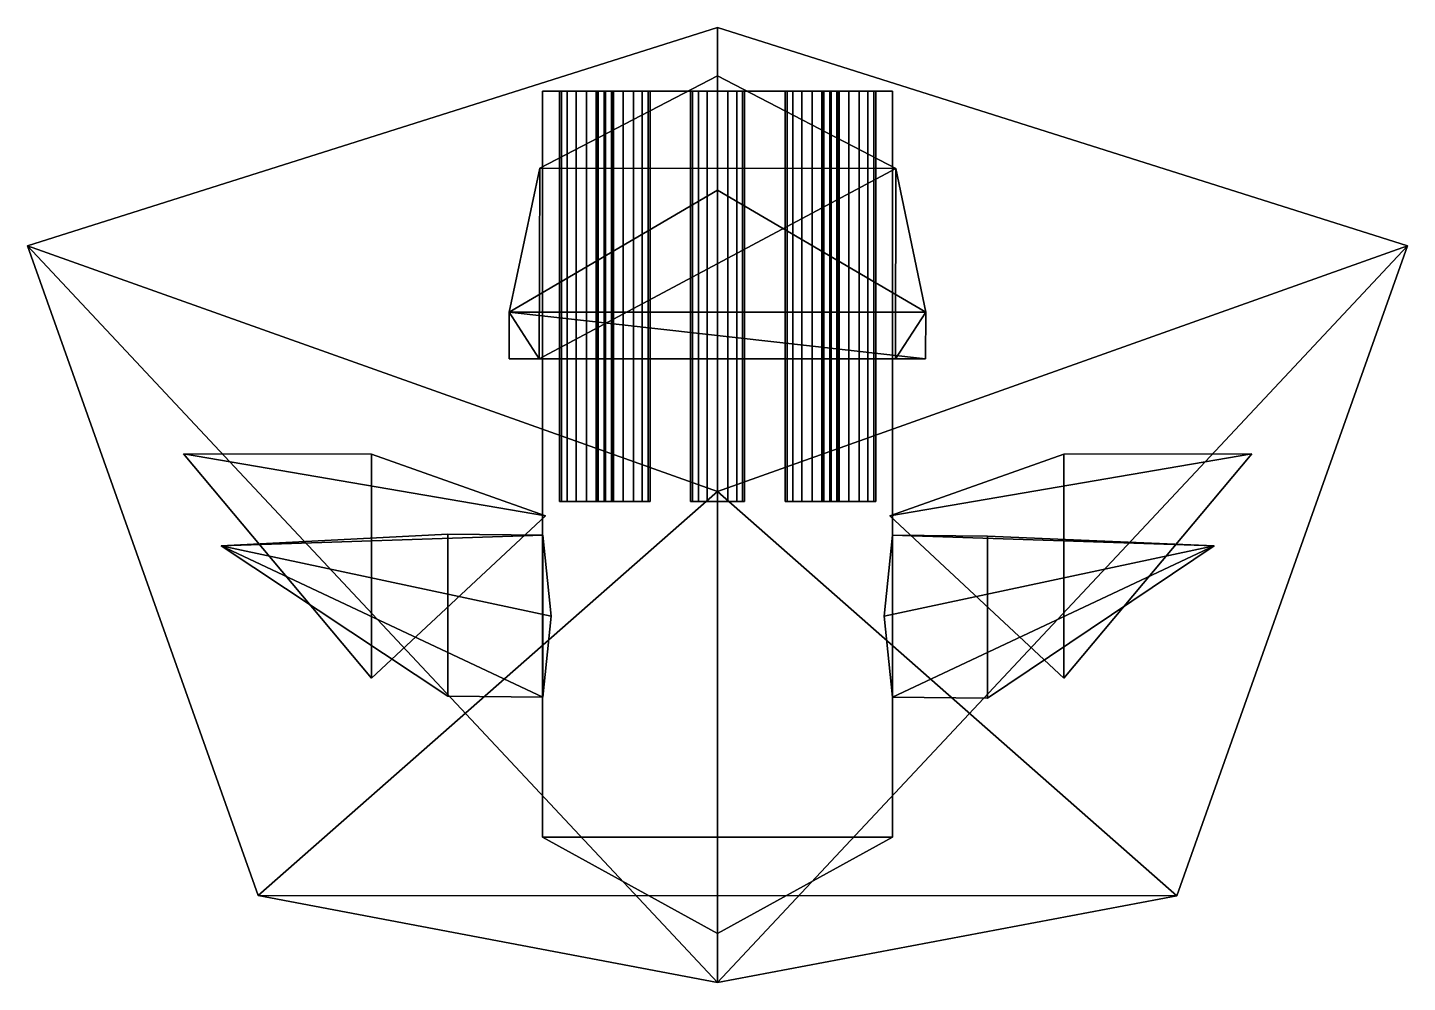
# Model space of a CAD drawing. Extents: x -2.93 to 2.93, y -2.03 to 2.03.
import ezdxf

# ---------------------------------------------------------------- set-up
doc = ezdxf.new("R2010")
doc.units = 0
for name, color, linetype in [('Cone', 15, 'CONTINUOUS'), ('Cone1', 15, 'CONTINUOUS'), ('Cube', 15, 'CONTINUOUS'), ('Cylinder', 15, 'CONTINUOUS'), ('Cylinder1', 15, 'CONTINUOUS'), ('Cylinder2', 15, 'CONTINUOUS'), ('Sphere', 15, 'CONTINUOUS')]:
    doc.layers.add(name, color=color, linetype=linetype)

msp = doc.modelspace()

# ---------------------------------------------------------------- linework, layer by layer
at = {"layer": 'Cone', "color": 0}
for points in [[(2.268953, 0.216841, 1.868739), (0.731526, -0.045913, 0.999611), (1.471143, 0.216298, 0.310871), (2.269101, 0.216893, 1.868601)], [(2.269101, 0.216703, 1.868687), (1.471144, -0.73559, 0.73989), (0.731526, -0.045913, 0.999611), (2.268953, 0.216841, 1.868739)], [(0.731526, -0.045913, 0.999611), (1.471144, -0.73559, 0.73989), (1.471143, 0.216298, 0.310871)], [(2.269101, 0.216893, 1.868601), (1.471143, 0.216298, 0.310871), (1.471144, -0.73559, 0.73989), (2.269101, 0.216703, 1.868687)], [(2.269101, 0.216893, 1.868601), (2.269101, 0.216703, 1.868687), (2.268953, 0.216841, 1.868739)]]:
    msp.add_3dface(points, dxfattribs=at)
at = {"layer": 'Cone1', "color": 0}
for points in [[(-2.267281, 0.216688, 1.868678), (-1.469266, -0.735571, 0.739894), (-1.469264, 0.216327, 0.310892), (-2.267281, 0.216879, 1.868592)], [(-2.267281, 0.216879, 1.868592), (-1.469264, 0.216327, 0.310892), (-0.729669, -0.045885, 0.999656), (-2.267133, 0.216826, 1.86873)], [(-2.267133, 0.216826, 1.86873), (-2.267281, 0.216688, 1.868678), (-2.267281, 0.216879, 1.868592)], [(-2.267133, 0.216826, 1.86873), (-0.729669, -0.045885, 0.999656), (-1.469266, -0.735571, 0.739894), (-2.267281, 0.216688, 1.868678)], [(-1.469264, 0.216327, 0.310892), (-1.469266, -0.735571, 0.739894), (-0.729669, -0.045885, 0.999656)]]:
    msp.add_3dface(points, dxfattribs=at)
at = {"layer": 'Cube', "color": 0}
for points in [[(-0.884127, 0.818551, 0.642557), (-0.755018, 1.4297, 0.106143), (0.000561, 1.822686, 0.10594), (0.000561, 1.337065, 0.645307)], [(0.000561, 1.822686, 0.10594), (-0.755018, 1.4297, 0.106143), (0.757041, 1.428594, 0.10594)], [(0.757041, 1.428594, 0.10594), (0.885413, 0.818825, 0.642556), (0.000561, 1.337065, 0.645307), (0.000561, 1.822686, 0.10594)], [(-0.75668, 0.620243, 0.105942), (-0.755018, 1.4297, 0.106143), (-0.884127, 0.818551, 0.642557)], [(-0.755018, 1.4297, 0.106143), (-0.75668, 0.620243, 0.105942), (0.757041, 1.428594, 0.10594)], [(0.757041, 1.428594, 0.10594), (-0.75668, 0.620243, 0.105942), (0.755699, 0.620243, 0.105942)], [(0.885413, 0.818825, 0.642556), (0.757041, 1.428594, 0.10594), (0.755699, 0.620243, 0.105942)], [(0.000561, 1.337065, 0.645307), (0.885413, 0.818825, 0.642556), (-0.884127, 0.818551, 0.642557)], [(-0.884127, 0.818551, 0.642557), (0.883669, 0.620243, 0.645306), (-0.88465, 0.620243, 0.642556)], [(-0.884127, 0.818551, 0.642557), (-0.88465, 0.620243, 0.642556), (-0.75668, 0.620243, 0.105942)], [(0.885413, 0.818825, 0.642556), (0.883669, 0.620243, 0.645306), (-0.884127, 0.818551, 0.642557)], [(0.755699, 0.620243, 0.105942), (0.883669, 0.620243, 0.645306), (0.885413, 0.818825, 0.642556)], [(-0.88465, 0.620243, 0.642556), (0.883669, 0.620243, 0.645306), (0.755699, 0.620243, 0.105942), (-0.75668, 0.620243, 0.105942)]]:
    msp.add_3dface(points, dxfattribs=at)
at = {"layer": 'Cylinder', "color": 0}
for points in [[(0.000561, 1.756919, -0.322761), (0.000561, -1.409925, -0.32276), (-0.742517, -1.409925, -0.73286), (-0.742518, 1.75692, -0.732861)], [(-0.742518, 1.75692, -0.732861), (-0.742517, -1.409925, -0.73286), (-0.742516, -1.409924, -1.535187), (-0.742518, 1.75692, -1.535188)], [(-0.742518, 1.75692, -1.535188), (-0.742516, -1.409924, -1.535187), (0.000561, -1.409925, -1.945289), (0.000561, 1.75692, -1.945289)], [(-0.742518, 1.75692, -1.535188), (0.000561, 1.75692, -1.945289), (-0.48165, 1.75692, -1.604774)], [(-0.742518, 1.75692, -1.535188), (-0.48165, 1.75692, -1.604774), (-0.506496, 1.75692, -1.567589)], [(-0.742518, 1.75692, -1.535188), (-0.506496, 1.75692, -1.567589), (-0.662488, 1.75692, -1.177887)], [(-0.742518, 1.75692, -1.535188), (-0.662488, 1.75692, -1.177887), (-0.671213, 1.75692, -1.134025)], [(-0.742518, 1.75692, -0.732861), (-0.48165, 1.756919, -0.663276), (0.000561, 1.756919, -0.322761)], [(-0.742518, 1.75692, -0.732861), (-0.506496, 1.756919, -0.700461), (-0.48165, 1.756919, -0.663276)], [(-0.742518, 1.75692, -0.732861), (-0.662488, 1.75692, -1.090162), (-0.506496, 1.756919, -0.700461)], [(-0.742518, 1.75692, -0.732861), (-0.671213, 1.75692, -1.134025), (-0.662488, 1.75692, -1.090162)], [(-0.742518, 1.75692, -0.732861), (-0.742518, 1.75692, -1.535188), (-0.671213, 1.75692, -1.134025)], [(-0.662488, 0.014205, -1.177887), (-0.671212, 0.014205, -1.134024), (-0.671213, 1.75692, -1.134025), (-0.662488, 1.75692, -1.177887)], [(-0.671212, 0.014205, -1.134024), (-0.662488, 0.014205, -1.090162), (-0.662488, 1.75692, -1.090162), (-0.671213, 1.75692, -1.134025)], [(-0.662488, 1.75692, -1.177887), (-0.506496, 1.75692, -1.567589), (-0.637642, 1.75692, -1.215072)], [(-0.662488, 1.75692, -1.090162), (-0.637642, 1.75692, -1.052978), (-0.506496, 1.756919, -0.700461)], [(-0.637642, 0.014205, -1.215071), (-0.662488, 0.014205, -1.177887), (-0.662488, 1.75692, -1.177887), (-0.637642, 1.75692, -1.215072)], [(-0.662488, 0.014205, -1.090162), (-0.637642, 0.014205, -1.052977), (-0.637642, 1.75692, -1.052978), (-0.662488, 1.75692, -1.090162)], [(-0.637642, 1.75692, -1.215072), (-0.506496, 1.75692, -1.567589), (-0.600457, 1.75692, -1.239918)], [(-0.637642, 1.75692, -1.052978), (-0.600457, 1.75692, -1.028131), (-0.506496, 1.756919, -0.700461)], [(-0.600457, 0.014205, -1.239918), (-0.637642, 0.014205, -1.215071), (-0.637642, 1.75692, -1.215072), (-0.600457, 1.75692, -1.239918)], [(-0.637642, 0.014205, -1.052977), (-0.600457, 0.014205, -1.028131), (-0.600457, 1.75692, -1.028131), (-0.637642, 1.75692, -1.052978)], [(-0.600457, 1.75692, -1.239918), (-0.515221, 1.75692, -1.523727), (-0.556595, 1.75692, -1.248643)], [(-0.600457, 1.75692, -1.239918), (-0.506496, 1.75692, -1.567589), (-0.515221, 1.75692, -1.523727)], [(-0.600457, 1.75692, -1.028131), (-0.556595, 1.75692, -1.019407), (-0.515221, 1.756919, -0.744323)], [(-0.600457, 1.75692, -1.028131), (-0.515221, 1.756919, -0.744323), (-0.506496, 1.756919, -0.700461)], [(-0.556594, 0.014205, -1.248642), (-0.600457, 0.014205, -1.239918), (-0.600457, 1.75692, -1.239918), (-0.556595, 1.75692, -1.248643)], [(-0.600457, 0.014205, -1.028131), (-0.556594, 0.014205, -1.019406), (-0.556595, 1.75692, -1.019407), (-0.600457, 1.75692, -1.028131)], [(-0.556595, 1.75692, -1.019407), (-0.512732, 1.75692, -1.028131), (-0.515221, 1.756919, -0.744323)], [(-0.556595, 1.75692, -1.248643), (-0.515221, 1.75692, -1.523727), (-0.512732, 1.75692, -1.239918)], [(-0.556594, 0.014205, -1.019406), (-0.512732, 0.014205, -1.028131), (-0.512732, 1.75692, -1.028131), (-0.556595, 1.75692, -1.019407)], [(-0.512732, 0.014205, -1.239918), (-0.556594, 0.014205, -1.248642), (-0.556595, 1.75692, -1.248643), (-0.512732, 1.75692, -1.239918)], [(-0.515221, 1.756919, -0.744323), (-0.512732, 1.75692, -1.028131), (-0.506496, 1.756919, -0.788186)], [(-0.515221, 1.75692, -1.523727), (-0.506496, 1.75692, -1.479864), (-0.512732, 1.75692, -1.239918)], [(-0.506496, 0.014206, -1.567588), (-0.515221, 0.014205, -1.523726), (-0.515221, 1.75692, -1.523727), (-0.506496, 1.75692, -1.567589)], [(-0.515221, 0.014205, -1.523726), (-0.506496, 0.014205, -1.479863), (-0.506496, 1.75692, -1.479864), (-0.515221, 1.75692, -1.523727)], [(-0.506496, 0.014205, -0.788185), (-0.515221, 0.014205, -0.744322), (-0.515221, 1.756919, -0.744323), (-0.506496, 1.756919, -0.788186)], [(-0.515221, 0.014205, -0.744322), (-0.506496, 0.014205, -0.70046), (-0.506496, 1.756919, -0.700461), (-0.515221, 1.756919, -0.744323)], [(-0.512732, 1.75692, -1.028131), (-0.475548, 1.75692, -1.052978), (-0.506496, 1.756919, -0.788186)], [(-0.512732, 1.75692, -1.239918), (-0.506496, 1.75692, -1.479864), (-0.475548, 1.75692, -1.215072)], [(-0.512732, 0.014205, -1.028131), (-0.475547, 0.014205, -1.052977), (-0.475548, 1.75692, -1.052978), (-0.512732, 1.75692, -1.028131)], [(-0.475547, 0.014205, -1.215071), (-0.512732, 0.014205, -1.239918), (-0.512732, 1.75692, -1.239918), (-0.475548, 1.75692, -1.215072)], [(-0.506496, 1.756919, -0.788186), (-0.475548, 1.75692, -1.052978), (-0.48165, 1.756919, -0.82537)], [(-0.506496, 1.75692, -1.479864), (-0.48165, 1.75692, -1.442679), (-0.475548, 1.75692, -1.215072)], [(-0.48165, 0.014206, -1.604773), (-0.506496, 0.014206, -1.567588), (-0.506496, 1.75692, -1.567589), (-0.48165, 1.75692, -1.604774)], [(-0.506496, 0.014205, -1.479863), (-0.48165, 0.014205, -1.442679), (-0.48165, 1.75692, -1.442679), (-0.506496, 1.75692, -1.479864)], [(-0.48165, 0.014205, -0.82537), (-0.506496, 0.014205, -0.788185), (-0.506496, 1.756919, -0.788186), (-0.48165, 1.756919, -0.82537)], [(-0.506496, 0.014205, -0.70046), (-0.48165, 0.014205, -0.663275), (-0.48165, 1.756919, -0.663276), (-0.506496, 1.756919, -0.700461)], [(-0.48165, 1.75692, -1.604774), (0.000561, 1.75692, -1.945289), (-0.444465, 1.75692, -1.62962)], [(-0.48165, 1.756919, -0.82537), (-0.475548, 1.75692, -1.052978), (-0.444465, 1.756919, -0.850217)], [(-0.48165, 1.75692, -1.442679), (-0.444465, 1.75692, -1.417833), (-0.475548, 1.75692, -1.215072)], [(-0.444465, 0.014206, -1.629619), (-0.48165, 0.014206, -1.604773), (-0.48165, 1.75692, -1.604774), (-0.444465, 1.75692, -1.62962)], [(-0.48165, 0.014205, -1.442679), (-0.444465, 0.014205, -1.417832), (-0.444465, 1.75692, -1.417833), (-0.48165, 1.75692, -1.442679)], [(-0.48165, 1.756919, -0.663276), (-0.444465, 1.756919, -0.63843), (0.000561, 1.756919, -0.322761)], [(-0.444465, 0.014205, -0.850216), (-0.48165, 0.014205, -0.82537), (-0.48165, 1.756919, -0.82537), (-0.444465, 1.756919, -0.850217)], [(-0.48165, 0.014205, -0.663275), (-0.444465, 0.014205, -0.638429), (-0.444465, 1.756919, -0.63843), (-0.48165, 1.756919, -0.663276)], [(-0.475548, 1.75692, -1.052978), (-0.450701, 1.75692, -1.090162), (-0.444465, 1.756919, -0.850217)], [(-0.475548, 1.75692, -1.215072), (-0.444465, 1.75692, -1.417833), (-0.450701, 1.75692, -1.177887)], [(-0.475547, 0.014205, -1.052977), (-0.450701, 0.014205, -1.090162), (-0.450701, 1.75692, -1.090162), (-0.475548, 1.75692, -1.052978)], [(-0.450701, 0.014205, -1.177887), (-0.475547, 0.014205, -1.215071), (-0.475548, 1.75692, -1.215072), (-0.450701, 1.75692, -1.177887)], [(-0.450701, 1.75692, -1.090162), (-0.441977, 1.75692, -1.134025), (-0.444465, 1.756919, -0.850217)], [(-0.450701, 1.75692, -1.177887), (-0.444465, 1.75692, -1.417833), (-0.441977, 1.75692, -1.134025)], [(-0.450701, 0.014205, -1.090162), (-0.441976, 0.014205, -1.134024), (-0.441977, 1.75692, -1.134025), (-0.450701, 1.75692, -1.090162)], [(-0.441976, 0.014205, -1.134024), (-0.450701, 0.014205, -1.177887), (-0.450701, 1.75692, -1.177887), (-0.441977, 1.75692, -1.134025)], [(-0.444465, 1.75692, -1.62962), (0.000561, 1.75692, -1.945289), (-0.400603, 1.75692, -1.638345)], [(-0.444465, 1.756919, -0.850217), (-0.441977, 1.75692, -1.134025), (-0.400603, 1.756919, -0.858941)], [(-0.444465, 1.75692, -1.417833), (-0.400603, 1.75692, -1.409108), (-0.441977, 1.75692, -1.134025)], [(-0.400602, 0.014206, -1.638344), (-0.444465, 0.014206, -1.629619), (-0.444465, 1.75692, -1.62962), (-0.400603, 1.75692, -1.638345)], [(-0.444465, 0.014205, -1.417832), (-0.400602, 0.014205, -1.409108), (-0.400603, 1.75692, -1.409108), (-0.444465, 1.75692, -1.417833)], [(-0.444465, 1.756919, -0.63843), (-0.400603, 1.756919, -0.629705), (0.000561, 1.756919, -0.322761)], [(-0.400602, 0.014205, -0.858941), (-0.444465, 0.014205, -0.850216), (-0.444465, 1.756919, -0.850217), (-0.400603, 1.756919, -0.858941)], [(-0.444465, 0.014205, -0.638429), (-0.400602, 0.014205, -0.629704), (-0.400603, 1.756919, -0.629705), (-0.444465, 1.756919, -0.63843)], [(-0.441977, 1.75692, -1.134025), (-0.400603, 1.75692, -1.409108), (-0.400603, 1.756919, -0.858941)], [(-0.400603, 1.75692, -1.638345), (0.000561, 1.75692, -1.945289), (-0.35674, 1.75692, -1.62962)], [(-0.400603, 1.756919, -0.858941), (-0.35674, 1.75692, -1.417833), (-0.35674, 1.756919, -0.850217)], [(-0.400603, 1.75692, -1.409108), (-0.35674, 1.75692, -1.417833), (-0.400603, 1.756919, -0.858941)], [(-0.400602, 0.014205, -1.409108), (-0.35674, 0.014205, -1.417832), (-0.35674, 1.75692, -1.417833), (-0.400603, 1.75692, -1.409108)], [(-0.35674, 0.014205, -1.629619), (-0.400602, 0.014206, -1.638344), (-0.400603, 1.75692, -1.638345), (-0.35674, 1.75692, -1.62962)], [(-0.400603, 1.756919, -0.629705), (-0.35674, 1.756919, -0.63843), (0.000561, 1.756919, -0.322761)], [(-0.400602, 0.014205, -0.629704), (-0.35674, 0.014205, -0.638429), (-0.35674, 1.756919, -0.63843), (-0.400603, 1.756919, -0.629705)], [(-0.35674, 0.014205, -0.850216), (-0.400602, 0.014205, -0.858941), (-0.400603, 1.756919, -0.858941), (-0.35674, 1.756919, -0.850217)], [(-0.35674, 1.75692, -1.62962), (0.000561, 1.75692, -1.945289), (-0.319556, 1.75692, -1.604774)], [(-0.35674, 1.756919, -0.850217), (-0.319556, 1.75692, -1.442679), (-0.319556, 1.756919, -0.82537)], [(-0.35674, 1.75692, -1.417833), (-0.319556, 1.75692, -1.442679), (-0.35674, 1.756919, -0.850217)], [(-0.35674, 0.014205, -1.417832), (-0.319555, 0.014205, -1.442679), (-0.319556, 1.75692, -1.442679), (-0.35674, 1.75692, -1.417833)], [(-0.319555, 0.014205, -1.604773), (-0.35674, 0.014205, -1.629619), (-0.35674, 1.75692, -1.62962), (-0.319556, 1.75692, -1.604774)], [(-0.35674, 1.756919, -0.63843), (-0.319556, 1.756919, -0.663276), (0.000561, 1.756919, -0.322761)], [(-0.35674, 0.014205, -0.638429), (-0.319555, 0.014205, -0.663275), (-0.319556, 1.756919, -0.663276), (-0.35674, 1.756919, -0.63843)], [(-0.319555, 0.014205, -0.82537), (-0.35674, 0.014205, -0.850216), (-0.35674, 1.756919, -0.850217), (-0.319556, 1.756919, -0.82537)], [(-0.319556, 1.75692, -1.604774), (0.000561, 1.75692, -1.945289), (-0.29471, 1.75692, -1.567589)], [(-0.319556, 1.756919, -0.82537), (-0.29471, 1.75692, -1.479864), (-0.294709, 1.756919, -0.788186)], [(-0.319556, 1.75692, -1.442679), (-0.29471, 1.75692, -1.479864), (-0.319556, 1.756919, -0.82537)], [(-0.319555, 0.014205, -1.442679), (-0.294709, 0.014205, -1.479863), (-0.29471, 1.75692, -1.479864), (-0.319556, 1.75692, -1.442679)], [(-0.294709, 0.014205, -1.567588), (-0.319555, 0.014205, -1.604773), (-0.319556, 1.75692, -1.604774), (-0.29471, 1.75692, -1.567589)], [(-0.319556, 1.756919, -0.663276), (-0.294709, 1.756919, -0.700461), (0.000561, 1.756919, -0.322761)], [(-0.319555, 0.014205, -0.663275), (-0.294709, 0.014205, -0.70046), (-0.294709, 1.756919, -0.700461), (-0.319556, 1.756919, -0.663276)], [(-0.294709, 0.014205, -0.788185), (-0.319555, 0.014205, -0.82537), (-0.319556, 1.756919, -0.82537), (-0.294709, 1.756919, -0.788186)], [(-0.29471, 1.75692, -1.567589), (0.000561, 1.75692, -1.945289), (-0.285985, 1.75692, -1.523727)], [(-0.29471, 1.75692, -1.479864), (-0.285985, 1.75692, -1.523727), (-0.294709, 1.756919, -0.788186)], [(-0.294709, 0.014205, -1.479863), (-0.285984, 0.014205, -1.523726), (-0.285985, 1.75692, -1.523727), (-0.29471, 1.75692, -1.479864)], [(-0.285984, 0.014205, -1.523726), (-0.294709, 0.014205, -1.567588), (-0.29471, 1.75692, -1.567589), (-0.285985, 1.75692, -1.523727)], [(-0.294709, 1.756919, -0.788186), (-0.285985, 1.75692, -1.523727), (-0.285985, 1.756919, -0.744323)], [(-0.294709, 1.756919, -0.700461), (-0.285985, 1.756919, -0.744323), (0.000561, 1.756919, -0.322761)], [(-0.294709, 0.014205, -0.70046), (-0.285984, 0.014205, -0.744322), (-0.285985, 1.756919, -0.744323), (-0.294709, 1.756919, -0.700461)], [(-0.285984, 0.014205, -0.744322), (-0.294709, 0.014205, -0.788185), (-0.294709, 1.756919, -0.788186), (-0.285985, 1.756919, -0.744323)], [(-0.285985, 1.75692, -1.523727), (-0.114057, 1.75692, -1.695654), (-0.285985, 1.756919, -0.744323)], [(-0.285985, 1.75692, -1.523727), (-0.105333, 1.75692, -1.739516), (-0.114057, 1.75692, -1.695654)], [(-0.285985, 1.75692, -1.523727), (0.000561, 1.75692, -1.945289), (-0.105333, 1.75692, -1.739516)], [(-0.285985, 1.756919, -0.744323), (-0.114057, 1.75692, -1.695654), (-0.114058, 1.756919, -0.572396)], [(-0.285985, 1.756919, -0.744323), (-0.114058, 1.756919, -0.572396), (-0.105333, 1.75692, -0.528534)], [(-0.285985, 1.756919, -0.744323), (-0.105333, 1.75692, -0.528534), (0.000561, 1.756919, -0.322761)], [(-0.114058, 1.756919, -0.572396), (-0.105333, 1.75692, -1.651791), (-0.105333, 1.756919, -0.616258)], [(-0.114057, 1.75692, -1.695654), (-0.105333, 1.75692, -1.651791), (-0.114058, 1.756919, -0.572396)], [(-0.114057, 0.014205, -0.572395), (-0.105332, 0.014205, -0.528533), (-0.105333, 1.75692, -0.528534), (-0.114058, 1.756919, -0.572396)], [(-0.105332, 0.014205, -0.616258), (-0.114057, 0.014205, -0.572395), (-0.114058, 1.756919, -0.572396), (-0.105333, 1.756919, -0.616258)], [(-0.105332, 0.014206, -1.739516), (-0.114057, 0.014206, -1.695653), (-0.114057, 1.75692, -1.695654), (-0.105333, 1.75692, -1.739516)], [(-0.114057, 0.014206, -1.695653), (-0.105332, 0.014206, -1.651791), (-0.105333, 1.75692, -1.651791), (-0.114057, 1.75692, -1.695654)], [(-0.105333, 1.75692, -1.739516), (0.000561, 1.75692, -1.945289), (-0.080487, 1.75692, -1.776701)], [(-0.105333, 1.756919, -0.616258), (-0.080487, 1.75692, -1.614606), (-0.080487, 1.756919, -0.653443)], [(-0.105333, 1.75692, -1.651791), (-0.080487, 1.75692, -1.614606), (-0.105333, 1.756919, -0.616258)], [(-0.105333, 1.75692, -0.528534), (-0.080487, 1.756919, -0.491349), (0.000561, 1.756919, -0.322761)], [(-0.080486, 0.014206, -1.7767), (-0.105332, 0.014206, -1.739516), (-0.105333, 1.75692, -1.739516), (-0.080487, 1.75692, -1.776701)], [(-0.105332, 0.014206, -1.651791), (-0.080486, 0.014206, -1.614606), (-0.080487, 1.75692, -1.614606), (-0.105333, 1.75692, -1.651791)], [(-0.105332, 0.014205, -0.528533), (-0.080486, 0.014205, -0.491348), (-0.080487, 1.756919, -0.491349), (-0.105333, 1.75692, -0.528534)], [(-0.080486, 0.014205, -0.653443), (-0.105332, 0.014205, -0.616258), (-0.105333, 1.756919, -0.616258), (-0.080487, 1.756919, -0.653443)], [(-0.080487, 1.75692, -1.776701), (0.000561, 1.75692, -1.945289), (-0.043302, 1.75692, -1.801547)], [(-0.080487, 1.756919, -0.653443), (-0.043302, 1.75692, -1.58976), (-0.043302, 1.756919, -0.678289)], [(-0.080487, 1.75692, -1.614606), (-0.043302, 1.75692, -1.58976), (-0.080487, 1.756919, -0.653443)], [(-0.043301, 0.014206, -1.801546), (-0.080486, 0.014206, -1.7767), (-0.080487, 1.75692, -1.776701), (-0.043302, 1.75692, -1.801547)], [(-0.080486, 0.014206, -1.614606), (-0.043301, 0.014206, -1.58976), (-0.043302, 1.75692, -1.58976), (-0.080487, 1.75692, -1.614606)], [(-0.080487, 1.756919, -0.491349), (-0.043302, 1.756919, -0.466503), (0.000561, 1.756919, -0.322761)], [(-0.043301, 0.014205, -0.678289), (-0.080486, 0.014205, -0.653443), (-0.080487, 1.756919, -0.653443), (-0.043302, 1.756919, -0.678289)], [(-0.080486, 0.014205, -0.491348), (-0.043301, 0.014205, -0.466502), (-0.043302, 1.756919, -0.466503), (-0.080487, 1.756919, -0.491349)], [(-0.043302, 1.75692, -1.801547), (0.000561, 1.75692, -1.945289), (0.000561, 1.75692, -1.810272)], [(-0.043302, 1.756919, -0.678289), (0.000561, 1.75692, -1.581036), (0.000561, 1.756919, -0.687014)], [(-0.043302, 1.75692, -1.58976), (0.000561, 1.75692, -1.581036), (-0.043302, 1.756919, -0.678289)], [(0.000561, 0.014206, -1.810271), (-0.043301, 0.014206, -1.801546), (-0.043302, 1.75692, -1.801547), (0.000561, 1.75692, -1.810272)], [(-0.043301, 0.014206, -1.58976), (0.000561, 0.014206, -1.581035), (0.000561, 1.75692, -1.581036), (-0.043302, 1.75692, -1.58976)], [(-0.043302, 1.756919, -0.466503), (0.000561, 1.756919, -0.457778), (0.000561, 1.756919, -0.322761)], [(0.000561, 0.014205, -0.687013), (-0.043301, 0.014205, -0.678289), (-0.043302, 1.756919, -0.678289), (0.000561, 1.756919, -0.687014)], [(-0.043301, 0.014205, -0.466502), (0.000561, 0.014205, -0.457777), (0.000561, 1.756919, -0.457778), (-0.043302, 1.756919, -0.466503)], [(0.000561, 1.75692, -1.945289), (0.000561, -1.409925, -1.945289), (0.74364, -1.409925, -1.535187), (0.743639, 1.756919, -1.535188)], [(0.000561, 1.75692, -1.945289), (0.743639, 1.756919, -1.535188), (0.044423, 1.75692, -1.801547)], [(0.000561, 1.75692, -1.810272), (0.000561, 1.75692, -1.945289), (0.044423, 1.75692, -1.801547)], [(0.000561, 1.756919, -0.687014), (0.044423, 1.75692, -1.58976), (0.044423, 1.756919, -0.678289)], [(0.000561, 1.75692, -1.581036), (0.044423, 1.75692, -1.58976), (0.000561, 1.756919, -0.687014)], [(0.000561, 0.014206, -1.581035), (0.044424, 0.014206, -1.58976), (0.044423, 1.75692, -1.58976), (0.000561, 1.75692, -1.581036)], [(0.044424, 0.014206, -1.801546), (0.000561, 0.014206, -1.810271), (0.000561, 1.75692, -1.810272), (0.044423, 1.75692, -1.801547)], [(0.743639, 1.756919, -0.732861), (0.74364, -1.409925, -0.73286), (0.000561, -1.409925, -0.32276), (0.000561, 1.756919, -0.322761)], [(0.000561, 1.756919, -0.322761), (0.044423, 1.756919, -0.466503), (0.743639, 1.756919, -0.732861)], [(0.000561, 1.756919, -0.457778), (0.044423, 1.756919, -0.466503), (0.000561, 1.756919, -0.322761)], [(0.000561, 0.014205, -0.457777), (0.044424, 0.014205, -0.466502), (0.044423, 1.756919, -0.466503), (0.000561, 1.756919, -0.457778)], [(0.044424, 0.014205, -0.678289), (0.000561, 0.014205, -0.687013), (0.000561, 1.756919, -0.687014), (0.044423, 1.756919, -0.678289)], [(0.044423, 1.75692, -1.801547), (0.743639, 1.756919, -1.535188), (0.081608, 1.75692, -1.776701)], [(0.044423, 1.756919, -0.678289), (0.081608, 1.75692, -1.614606), (0.081608, 1.75692, -0.653443)], [(0.044423, 1.75692, -1.58976), (0.081608, 1.75692, -1.614606), (0.044423, 1.756919, -0.678289)], [(0.044424, 0.014206, -1.58976), (0.081608, 0.014206, -1.614606), (0.081608, 1.75692, -1.614606), (0.044423, 1.75692, -1.58976)], [(0.081608, 0.014206, -1.7767), (0.044424, 0.014206, -1.801546), (0.044423, 1.75692, -1.801547), (0.081608, 1.75692, -1.776701)], [(0.081608, 0.014205, -0.653443), (0.044424, 0.014205, -0.678289), (0.044423, 1.756919, -0.678289), (0.081608, 1.75692, -0.653443)], [(0.044423, 1.756919, -0.466503), (0.081608, 1.756919, -0.491349), (0.743639, 1.756919, -0.732861)], [(0.044424, 0.014205, -0.466502), (0.081608, 0.014205, -0.491348), (0.081608, 1.756919, -0.491349), (0.044423, 1.756919, -0.466503)], [(0.081608, 1.75692, -1.776701), (0.743639, 1.756919, -1.535188), (0.106454, 1.75692, -1.739516)], [(0.081608, 1.75692, -0.653443), (0.106454, 1.75692, -1.651791), (0.106454, 1.756919, -0.616259)], [(0.081608, 1.75692, -1.614606), (0.106454, 1.75692, -1.651791), (0.081608, 1.75692, -0.653443)], [(0.081608, 0.014206, -1.614606), (0.106454, 0.014206, -1.651791), (0.106454, 1.75692, -1.651791), (0.081608, 1.75692, -1.614606)], [(0.106454, 0.014206, -1.739516), (0.081608, 0.014206, -1.7767), (0.081608, 1.75692, -1.776701), (0.106454, 1.75692, -1.739516)], [(0.106454, 0.014205, -0.616258), (0.081608, 0.014205, -0.653443), (0.081608, 1.75692, -0.653443), (0.106454, 1.756919, -0.616259)], [(0.081608, 1.756919, -0.491349), (0.106454, 1.756919, -0.528534), (0.743639, 1.756919, -0.732861)], [(0.081608, 0.014205, -0.491348), (0.106454, 0.014205, -0.528533), (0.106454, 1.756919, -0.528534), (0.081608, 1.756919, -0.491349)], [(0.106454, 1.75692, -1.739516), (0.445587, 1.75692, -1.629616), (0.115179, 1.75692, -1.695654)], [(0.106454, 1.75692, -1.739516), (0.743639, 1.756919, -1.535188), (0.445587, 1.75692, -1.629616)], [(0.106454, 1.756919, -0.616259), (0.115179, 1.75692, -1.695654), (0.115179, 1.756919, -0.572396)], [(0.106454, 1.75692, -1.651791), (0.115179, 1.75692, -1.695654), (0.106454, 1.756919, -0.616259)], [(0.106454, 0.014206, -1.651791), (0.115179, 0.014206, -1.695653), (0.115179, 1.75692, -1.695654), (0.106454, 1.75692, -1.651791)], [(0.115179, 0.014206, -1.695653), (0.106454, 0.014206, -1.739516), (0.106454, 1.75692, -1.739516), (0.115179, 1.75692, -1.695654)], [(0.106454, 1.756919, -0.528534), (0.115179, 1.756919, -0.572396), (0.445587, 1.756919, -0.63843)], [(0.106454, 1.756919, -0.528534), (0.445587, 1.756919, -0.63843), (0.743639, 1.756919, -0.732861)], [(0.106454, 0.014205, -0.528533), (0.115179, 0.014205, -0.572395), (0.115179, 1.756919, -0.572396), (0.106454, 1.756919, -0.528534)], [(0.115179, 0.014205, -0.572395), (0.106454, 0.014205, -0.616258), (0.106454, 1.756919, -0.616259), (0.115179, 1.756919, -0.572396)], [(0.115179, 1.75692, -1.695654), (0.287106, 1.75692, -1.523722), (0.115179, 1.756919, -0.572396)], [(0.115179, 1.75692, -1.695654), (0.295831, 1.75692, -1.567585), (0.287106, 1.75692, -1.523722)], [(0.115179, 1.75692, -1.695654), (0.320677, 1.75692, -1.60477), (0.295831, 1.75692, -1.567585)], [(0.115179, 1.75692, -1.695654), (0.357862, 1.75692, -1.629616), (0.320677, 1.75692, -1.60477)], [(0.115179, 1.75692, -1.695654), (0.401724, 1.75692, -1.638341), (0.357862, 1.75692, -1.629616)], [(0.115179, 1.75692, -1.695654), (0.445587, 1.75692, -1.629616), (0.401724, 1.75692, -1.638341)], [(0.115179, 1.756919, -0.572396), (0.287106, 1.75692, -1.523722), (0.287106, 1.756919, -0.744323)], [(0.115179, 1.756919, -0.572396), (0.287106, 1.756919, -0.744323), (0.295831, 1.756919, -0.700461)], [(0.115179, 1.756919, -0.572396), (0.295831, 1.756919, -0.700461), (0.320677, 1.756919, -0.663276)], [(0.115179, 1.756919, -0.572396), (0.320677, 1.756919, -0.663276), (0.357862, 1.756919, -0.63843)], [(0.115179, 1.756919, -0.572396), (0.357862, 1.756919, -0.63843), (0.401724, 1.756919, -0.629705)], [(0.115179, 1.756919, -0.572396), (0.401724, 1.756919, -0.629705), (0.445587, 1.756919, -0.63843)], [(0.287106, 1.756919, -0.744323), (0.295831, 1.75692, -1.47986), (0.295831, 1.756919, -0.788186)], [(0.287106, 1.75692, -1.523722), (0.295831, 1.75692, -1.47986), (0.287106, 1.756919, -0.744323)], [(0.295831, 0.014205, -1.567584), (0.287106, 0.014205, -1.523722), (0.287106, 1.75692, -1.523722), (0.295831, 1.75692, -1.567585)], [(0.287106, 0.014205, -1.523722), (0.295831, 0.014205, -1.479859), (0.295831, 1.75692, -1.47986), (0.287106, 1.75692, -1.523722)], [(0.295831, 0.014205, -0.788185), (0.287106, 0.014205, -0.744323), (0.287106, 1.756919, -0.744323), (0.295831, 1.756919, -0.788186)], [(0.287106, 0.014205, -0.744323), (0.295831, 0.014205, -0.70046), (0.295831, 1.756919, -0.700461), (0.287106, 1.756919, -0.744323)], [(0.295831, 1.756919, -0.788186), (0.320677, 1.75692, -1.442675), (0.320677, 1.756919, -0.82537)], [(0.295831, 1.75692, -1.47986), (0.320677, 1.75692, -1.442675), (0.295831, 1.756919, -0.788186)], [(0.320677, 0.014205, -1.604769), (0.295831, 0.014205, -1.567584), (0.295831, 1.75692, -1.567585), (0.320677, 1.75692, -1.60477)], [(0.295831, 0.014205, -1.479859), (0.320677, 0.014205, -1.442674), (0.320677, 1.75692, -1.442675), (0.295831, 1.75692, -1.47986)], [(0.320677, 0.014205, -0.82537), (0.295831, 0.014205, -0.788185), (0.295831, 1.756919, -0.788186), (0.320677, 1.756919, -0.82537)], [(0.295831, 0.014205, -0.70046), (0.320677, 0.014205, -0.663275), (0.320677, 1.756919, -0.663276), (0.295831, 1.756919, -0.700461)], [(0.320677, 1.75692, -1.442675), (0.357862, 1.756919, -1.417829), (0.320677, 1.756919, -0.82537)], [(0.357862, 0.014205, -1.629615), (0.320677, 0.014205, -1.604769), (0.320677, 1.75692, -1.60477), (0.357862, 1.75692, -1.629616)], [(0.320677, 0.014205, -1.442674), (0.357862, 0.014205, -1.417828), (0.357862, 1.756919, -1.417829), (0.320677, 1.75692, -1.442675)], [(0.320677, 1.756919, -0.82537), (0.357862, 1.756919, -1.417829), (0.357862, 1.756919, -0.850217)], [(0.357862, 0.014205, -0.850216), (0.320677, 0.014205, -0.82537), (0.320677, 1.756919, -0.82537), (0.357862, 1.756919, -0.850217)], [(0.320677, 0.014205, -0.663275), (0.357862, 0.014205, -0.638429), (0.357862, 1.756919, -0.63843), (0.320677, 1.756919, -0.663276)], [(0.401725, 0.014205, -1.63834), (0.357862, 0.014205, -1.629615), (0.357862, 1.75692, -1.629616), (0.401724, 1.75692, -1.638341)], [(0.357862, 1.756919, -0.850217), (0.401724, 1.756919, -1.409104), (0.401724, 1.756919, -0.858941)], [(0.357862, 1.756919, -1.417829), (0.401724, 1.756919, -1.409104), (0.357862, 1.756919, -0.850217)], [(0.357862, 0.014205, -1.417828), (0.401725, 0.014205, -1.409104), (0.401724, 1.756919, -1.409104), (0.357862, 1.756919, -1.417829)], [(0.401725, 0.014205, -0.858941), (0.357862, 0.014205, -0.850216), (0.357862, 1.756919, -0.850217), (0.401724, 1.756919, -0.858941)], [(0.357862, 0.014205, -0.638429), (0.401725, 0.014205, -0.629704), (0.401724, 1.756919, -0.629705), (0.357862, 1.756919, -0.63843)], [(0.445587, 0.014205, -1.629615), (0.401725, 0.014205, -1.63834), (0.401724, 1.75692, -1.638341), (0.445587, 1.75692, -1.629616)], [(0.401724, 1.756919, -0.858941), (0.445587, 1.756919, -1.417829), (0.442987, 1.756919, -1.134025)], [(0.401724, 1.756919, -1.409104), (0.445587, 1.756919, -1.417829), (0.401724, 1.756919, -0.858941)], [(0.401724, 1.756919, -0.858941), (0.442987, 1.756919, -1.134025), (0.445587, 1.756919, -0.850217)], [(0.401725, 0.014205, -1.409104), (0.445587, 0.014205, -1.417828), (0.445587, 1.756919, -1.417829), (0.401724, 1.756919, -1.409104)], [(0.401725, 0.014205, -0.629704), (0.445587, 0.014205, -0.638429), (0.445587, 1.756919, -0.63843), (0.401724, 1.756919, -0.629705)], [(0.445587, 0.014205, -0.850216), (0.401725, 0.014205, -0.858941), (0.401724, 1.756919, -0.858941), (0.445587, 1.756919, -0.850217)], [(0.442987, 1.756919, -1.134025), (0.445587, 1.756919, -1.417829), (0.451711, 1.756919, -1.177887)], [(0.442987, 1.756919, -1.134025), (0.451711, 1.756919, -1.090162), (0.445587, 1.756919, -0.850217)], [(0.451712, 0.014205, -1.177887), (0.442987, 0.014205, -1.134024), (0.442987, 1.756919, -1.134025), (0.451711, 1.756919, -1.177887)], [(0.442987, 0.014205, -1.134024), (0.451712, 0.014205, -1.090162), (0.451711, 1.756919, -1.090162), (0.442987, 1.756919, -1.134025)], [(0.445587, 1.75692, -1.629616), (0.743639, 1.756919, -1.535188), (0.482771, 1.75692, -1.60477)], [(0.482772, 0.014205, -1.604769), (0.445587, 0.014205, -1.629615), (0.445587, 1.75692, -1.629616), (0.482771, 1.75692, -1.60477)], [(0.445587, 1.756919, -1.417829), (0.482771, 1.756919, -1.442675), (0.451711, 1.756919, -1.177887)], [(0.445587, 1.756919, -0.63843), (0.482771, 1.756919, -0.663276), (0.743639, 1.756919, -0.732861)], [(0.445587, 1.756919, -0.850217), (0.451711, 1.756919, -1.090162), (0.482771, 1.756919, -0.82537)], [(0.445587, 0.014205, -1.417828), (0.482772, 0.014205, -1.442674), (0.482771, 1.756919, -1.442675), (0.445587, 1.756919, -1.417829)], [(0.445587, 0.014205, -0.638429), (0.482772, 0.014205, -0.663275), (0.482771, 1.756919, -0.663276), (0.445587, 1.756919, -0.63843)], [(0.482772, 0.014205, -0.82537), (0.445587, 0.014205, -0.850216), (0.445587, 1.756919, -0.850217), (0.482771, 1.756919, -0.82537)], [(0.451711, 1.756919, -1.177887), (0.482771, 1.756919, -1.442675), (0.476558, 1.756919, -1.215072)], [(0.451711, 1.756919, -1.090162), (0.476558, 1.756919, -1.052978), (0.482771, 1.756919, -0.82537)], [(0.476558, 0.014205, -1.215071), (0.451712, 0.014205, -1.177887), (0.451711, 1.756919, -1.177887), (0.476558, 1.756919, -1.215072)], [(0.451712, 0.014205, -1.090162), (0.476558, 0.014205, -1.052977), (0.476558, 1.756919, -1.052978), (0.451711, 1.756919, -1.090162)], [(0.476558, 1.756919, -1.215072), (0.482771, 1.756919, -1.442675), (0.513742, 1.756919, -1.239918)], [(0.476558, 1.756919, -1.052978), (0.513742, 1.756919, -1.028131), (0.482771, 1.756919, -0.82537)], [(0.513743, 0.014205, -1.239918), (0.476558, 0.014205, -1.215071), (0.476558, 1.756919, -1.215072), (0.513742, 1.756919, -1.239918)], [(0.476558, 0.014205, -1.052977), (0.513743, 0.014205, -1.028131), (0.513742, 1.756919, -1.028131), (0.476558, 1.756919, -1.052978)], [(0.482771, 1.75692, -1.60477), (0.743639, 1.756919, -1.535188), (0.507617, 1.75692, -1.567585)], [(0.507618, 0.014205, -1.567584), (0.482772, 0.014205, -1.604769), (0.482771, 1.75692, -1.60477), (0.507617, 1.75692, -1.567585)], [(0.482771, 1.756919, -1.442675), (0.507617, 1.756919, -1.47986), (0.513742, 1.756919, -1.239918)], [(0.482771, 1.756919, -0.663276), (0.507617, 1.756919, -0.700461), (0.743639, 1.756919, -0.732861)], [(0.482771, 1.756919, -0.82537), (0.513742, 1.756919, -1.028131), (0.507617, 1.756919, -0.788186)], [(0.482772, 0.014205, -1.442674), (0.507618, 0.014205, -1.479859), (0.507617, 1.756919, -1.47986), (0.482771, 1.756919, -1.442675)], [(0.482772, 0.014205, -0.663275), (0.507618, 0.014205, -0.70046), (0.507617, 1.756919, -0.700461), (0.482771, 1.756919, -0.663276)], [(0.507618, 0.014205, -0.788185), (0.482772, 0.014205, -0.82537), (0.482771, 1.756919, -0.82537), (0.507617, 1.756919, -0.788186)], [(0.507617, 1.75692, -1.567585), (0.743639, 1.756919, -1.535188), (0.516342, 1.756919, -1.523722)], [(0.516343, 0.014205, -1.523722), (0.507618, 0.014205, -1.567584), (0.507617, 1.75692, -1.567585), (0.516342, 1.756919, -1.523722)], [(0.507617, 1.756919, -1.47986), (0.516342, 1.756919, -1.523722), (0.513742, 1.756919, -1.239918)], [(0.507617, 1.756919, -0.700461), (0.516342, 1.756919, -0.744323), (0.743639, 1.756919, -0.732861)], [(0.507617, 1.756919, -0.788186), (0.513742, 1.756919, -1.028131), (0.516342, 1.756919, -0.744323)], [(0.507618, 0.014205, -1.479859), (0.516343, 0.014205, -1.523722), (0.516342, 1.756919, -1.523722), (0.507617, 1.756919, -1.47986)], [(0.507618, 0.014205, -0.70046), (0.516343, 0.014205, -0.744323), (0.516342, 1.756919, -0.744323), (0.507617, 1.756919, -0.700461)], [(0.516343, 0.014205, -0.744323), (0.507618, 0.014205, -0.788185), (0.507617, 1.756919, -0.788186), (0.516342, 1.756919, -0.744323)], [(0.513742, 1.756919, -1.239918), (0.516342, 1.756919, -1.523722), (0.557605, 1.756919, -1.248643)], [(0.513742, 1.756919, -1.028131), (0.557605, 1.756919, -1.019407), (0.516342, 1.756919, -0.744323)], [(0.557605, 0.014205, -1.248642), (0.513743, 0.014205, -1.239918), (0.513742, 1.756919, -1.239918), (0.557605, 1.756919, -1.248643)], [(0.513743, 0.014205, -1.028131), (0.557605, 0.014205, -1.019406), (0.557605, 1.756919, -1.019407), (0.513742, 1.756919, -1.028131)], [(0.516342, 1.756919, -1.523722), (0.743639, 1.756919, -1.535188), (0.557605, 1.756919, -1.248643)], [(0.516342, 1.756919, -0.744323), (0.557605, 1.756919, -1.019407), (0.743639, 1.756919, -0.732861)], [(0.557605, 1.756919, -1.248643), (0.743639, 1.756919, -1.535188), (0.601467, 1.756919, -1.239918)], [(0.557605, 1.756919, -1.019407), (0.601467, 1.756919, -1.028131), (0.743639, 1.756919, -0.732861)], [(0.557605, 0.014205, -1.019406), (0.601468, 0.014205, -1.028131), (0.601467, 1.756919, -1.028131), (0.557605, 1.756919, -1.019407)], [(0.601468, 0.014205, -1.239918), (0.557605, 0.014205, -1.248642), (0.557605, 1.756919, -1.248643), (0.601467, 1.756919, -1.239918)], [(0.601467, 1.756919, -1.239918), (0.743639, 1.756919, -1.535188), (0.638652, 1.756919, -1.215072)], [(0.601467, 1.756919, -1.028131), (0.638652, 1.756919, -1.052978), (0.743639, 1.756919, -0.732861)], [(0.601468, 0.014205, -1.028131), (0.638653, 0.014205, -1.052977), (0.638652, 1.756919, -1.052978), (0.601467, 1.756919, -1.028131)], [(0.638653, 0.014205, -1.215071), (0.601468, 0.014205, -1.239918), (0.601467, 1.756919, -1.239918), (0.638652, 1.756919, -1.215072)], [(0.638652, 1.756919, -1.215072), (0.743639, 1.756919, -1.535188), (0.663498, 1.756919, -1.177887)], [(0.638652, 1.756919, -1.052978), (0.663498, 1.756919, -1.090162), (0.743639, 1.756919, -0.732861)], [(0.638653, 0.014205, -1.052977), (0.663499, 0.014205, -1.090162), (0.663498, 1.756919, -1.090162), (0.638652, 1.756919, -1.052978)], [(0.663499, 0.014205, -1.177887), (0.638653, 0.014205, -1.215071), (0.638652, 1.756919, -1.215072), (0.663498, 1.756919, -1.177887)], [(0.663498, 1.756919, -1.177887), (0.743639, 1.756919, -1.535188), (0.672223, 1.756919, -1.134025)], [(0.663498, 1.756919, -1.090162), (0.672223, 1.756919, -1.134025), (0.743639, 1.756919, -0.732861)], [(0.663499, 0.014205, -1.090162), (0.672223, 0.014205, -1.134024), (0.672223, 1.756919, -1.134025), (0.663498, 1.756919, -1.090162)], [(0.672223, 0.014205, -1.134024), (0.663499, 0.014205, -1.177887), (0.663498, 1.756919, -1.177887), (0.672223, 1.756919, -1.134025)], [(0.672223, 1.756919, -1.134025), (0.743639, 1.756919, -1.535188), (0.743639, 1.756919, -0.732861)], [(0.743639, 1.756919, -1.535188), (0.74364, -1.409925, -1.535187), (0.74364, -1.409925, -0.73286), (0.743639, 1.756919, -0.732861)], [(-0.671212, 0.014205, -1.134024), (-0.662488, 0.014205, -1.177887), (-0.662488, 0.014205, -1.090162)], [(-0.662488, 0.014205, -1.177887), (-0.637642, 0.014205, -1.215071), (-0.637642, 0.014205, -1.052977)], [(-0.662488, 0.014205, -1.090162), (-0.662488, 0.014205, -1.177887), (-0.637642, 0.014205, -1.052977)], [(-0.637642, 0.014205, -1.215071), (-0.600457, 0.014205, -1.239918), (-0.600457, 0.014205, -1.028131)], [(-0.637642, 0.014205, -1.052977), (-0.637642, 0.014205, -1.215071), (-0.600457, 0.014205, -1.028131)], [(-0.600457, 0.014205, -1.239918), (-0.556594, 0.014205, -1.248642), (-0.556594, 0.014205, -1.019406)], [(-0.600457, 0.014205, -1.028131), (-0.600457, 0.014205, -1.239918), (-0.556594, 0.014205, -1.019406)], [(-0.556594, 0.014205, -1.248642), (-0.512732, 0.014205, -1.239918), (-0.512732, 0.014205, -1.028131)], [(-0.556594, 0.014205, -1.019406), (-0.556594, 0.014205, -1.248642), (-0.512732, 0.014205, -1.028131)], [(-0.515221, 0.014205, -1.523726), (-0.506496, 0.014206, -1.567588), (-0.506496, 0.014205, -1.479863)], [(-0.515221, 0.014205, -0.744322), (-0.506496, 0.014205, -0.788185), (-0.506496, 0.014205, -0.70046)], [(-0.512732, 0.014205, -1.239918), (-0.475547, 0.014205, -1.215071), (-0.475547, 0.014205, -1.052977)], [(-0.512732, 0.014205, -1.028131), (-0.512732, 0.014205, -1.239918), (-0.475547, 0.014205, -1.052977)], [(-0.506496, 0.014206, -1.567588), (-0.48165, 0.014206, -1.604773), (-0.48165, 0.014205, -1.442679)], [(-0.506496, 0.014205, -1.479863), (-0.506496, 0.014206, -1.567588), (-0.48165, 0.014205, -1.442679)], [(-0.506496, 0.014205, -0.788185), (-0.48165, 0.014205, -0.82537), (-0.48165, 0.014205, -0.663275)], [(-0.506496, 0.014205, -0.70046), (-0.506496, 0.014205, -0.788185), (-0.48165, 0.014205, -0.663275)], [(-0.48165, 0.014206, -1.604773), (-0.444465, 0.014206, -1.629619), (-0.444465, 0.014205, -1.417832)], [(-0.48165, 0.014205, -1.442679), (-0.48165, 0.014206, -1.604773), (-0.444465, 0.014205, -1.417832)], [(-0.48165, 0.014205, -0.82537), (-0.444465, 0.014205, -0.850216), (-0.444465, 0.014205, -0.638429)], [(-0.48165, 0.014205, -0.663275), (-0.48165, 0.014205, -0.82537), (-0.444465, 0.014205, -0.638429)], [(-0.475547, 0.014205, -1.215071), (-0.450701, 0.014205, -1.177887), (-0.450701, 0.014205, -1.090162)], [(-0.475547, 0.014205, -1.052977), (-0.475547, 0.014205, -1.215071), (-0.450701, 0.014205, -1.090162)], [(-0.450701, 0.014205, -1.090162), (-0.450701, 0.014205, -1.177887), (-0.441976, 0.014205, -1.134024)], [(-0.444465, 0.014206, -1.629619), (-0.400602, 0.014206, -1.638344), (-0.400602, 0.014205, -1.409108)], [(-0.444465, 0.014205, -1.417832), (-0.444465, 0.014206, -1.629619), (-0.400602, 0.014205, -1.409108)], [(-0.444465, 0.014205, -0.850216), (-0.400602, 0.014205, -0.858941), (-0.400602, 0.014205, -0.629704)], [(-0.444465, 0.014205, -0.638429), (-0.444465, 0.014205, -0.850216), (-0.400602, 0.014205, -0.629704)], [(-0.400602, 0.014206, -1.638344), (-0.35674, 0.014205, -1.629619), (-0.35674, 0.014205, -1.417832)], [(-0.400602, 0.014205, -1.409108), (-0.400602, 0.014206, -1.638344), (-0.35674, 0.014205, -1.417832)], [(-0.400602, 0.014205, -0.858941), (-0.35674, 0.014205, -0.850216), (-0.35674, 0.014205, -0.638429)], [(-0.400602, 0.014205, -0.629704), (-0.400602, 0.014205, -0.858941), (-0.35674, 0.014205, -0.638429)], [(-0.35674, 0.014205, -1.629619), (-0.319555, 0.014205, -1.604773), (-0.319555, 0.014205, -1.442679)], [(-0.35674, 0.014205, -1.417832), (-0.35674, 0.014205, -1.629619), (-0.319555, 0.014205, -1.442679)], [(-0.35674, 0.014205, -0.850216), (-0.319555, 0.014205, -0.82537), (-0.319555, 0.014205, -0.663275)], [(-0.35674, 0.014205, -0.638429), (-0.35674, 0.014205, -0.850216), (-0.319555, 0.014205, -0.663275)], [(-0.319555, 0.014205, -1.604773), (-0.294709, 0.014205, -1.567588), (-0.294709, 0.014205, -1.479863)], [(-0.319555, 0.014205, -1.442679), (-0.319555, 0.014205, -1.604773), (-0.294709, 0.014205, -1.479863)], [(-0.319555, 0.014205, -0.82537), (-0.294709, 0.014205, -0.788185), (-0.294709, 0.014205, -0.70046)], [(-0.319555, 0.014205, -0.663275), (-0.319555, 0.014205, -0.82537), (-0.294709, 0.014205, -0.70046)], [(-0.294709, 0.014205, -1.479863), (-0.294709, 0.014205, -1.567588), (-0.285984, 0.014205, -1.523726)], [(-0.294709, 0.014205, -0.70046), (-0.294709, 0.014205, -0.788185), (-0.285984, 0.014205, -0.744322)], [(-0.114057, 0.014206, -1.695653), (-0.105332, 0.014206, -1.739516), (-0.105332, 0.014206, -1.651791)], [(-0.114057, 0.014205, -0.572395), (-0.105332, 0.014205, -0.616258), (-0.105332, 0.014205, -0.528533)], [(-0.105332, 0.014206, -1.739516), (-0.080486, 0.014206, -1.7767), (-0.080486, 0.014206, -1.614606)], [(-0.105332, 0.014206, -1.651791), (-0.105332, 0.014206, -1.739516), (-0.080486, 0.014206, -1.614606)], [(-0.105332, 0.014205, -0.616258), (-0.080486, 0.014205, -0.653443), (-0.080486, 0.014205, -0.491348)], [(-0.105332, 0.014205, -0.528533), (-0.105332, 0.014205, -0.616258), (-0.080486, 0.014205, -0.491348)], [(-0.080486, 0.014206, -1.7767), (-0.043301, 0.014206, -1.801546), (-0.043301, 0.014206, -1.58976)], [(-0.080486, 0.014206, -1.614606), (-0.080486, 0.014206, -1.7767), (-0.043301, 0.014206, -1.58976)], [(-0.080486, 0.014205, -0.653443), (-0.043301, 0.014205, -0.678289), (-0.043301, 0.014205, -0.466502)], [(-0.080486, 0.014205, -0.491348), (-0.080486, 0.014205, -0.653443), (-0.043301, 0.014205, -0.466502)], [(-0.043301, 0.014206, -1.58976), (0.000561, 0.014206, -1.810271), (0.000561, 0.014206, -1.581035)], [(-0.043301, 0.014206, -1.801546), (0.000561, 0.014206, -1.810271), (-0.043301, 0.014206, -1.58976)], [(-0.043301, 0.014205, -0.466502), (0.000561, 0.014205, -0.687013), (0.000561, 0.014205, -0.457777)], [(-0.043301, 0.014205, -0.678289), (0.000561, 0.014205, -0.687013), (-0.043301, 0.014205, -0.466502)], [(0.000561, 0.014206, -1.581035), (0.044424, 0.014206, -1.801546), (0.044424, 0.014206, -1.58976)], [(0.000561, 0.014206, -1.810271), (0.044424, 0.014206, -1.801546), (0.000561, 0.014206, -1.581035)], [(0.000561, 0.014205, -0.457777), (0.044424, 0.014205, -0.678289), (0.044424, 0.014205, -0.466502)], [(0.000561, 0.014205, -0.687013), (0.044424, 0.014205, -0.678289), (0.000561, 0.014205, -0.457777)], [(0.044424, 0.014206, -1.58976), (0.081608, 0.014206, -1.7767), (0.081608, 0.014206, -1.614606)], [(0.044424, 0.014206, -1.801546), (0.081608, 0.014206, -1.7767), (0.044424, 0.014206, -1.58976)], [(0.044424, 0.014205, -0.466502), (0.081608, 0.014205, -0.653443), (0.081608, 0.014205, -0.491348)], [(0.044424, 0.014205, -0.678289), (0.081608, 0.014205, -0.653443), (0.044424, 0.014205, -0.466502)], [(0.081608, 0.014206, -1.7767), (0.106454, 0.014206, -1.739516), (0.106454, 0.014206, -1.651791)], [(0.081608, 0.014206, -1.614606), (0.081608, 0.014206, -1.7767), (0.106454, 0.014206, -1.651791)], [(0.081608, 0.014205, -0.653443), (0.106454, 0.014205, -0.616258), (0.106454, 0.014205, -0.528533)], [(0.081608, 0.014205, -0.491348), (0.081608, 0.014205, -0.653443), (0.106454, 0.014205, -0.528533)], [(0.106454, 0.014206, -1.651791), (0.106454, 0.014206, -1.739516), (0.115179, 0.014206, -1.695653)], [(0.106454, 0.014205, -0.528533), (0.106454, 0.014205, -0.616258), (0.115179, 0.014205, -0.572395)], [(0.287106, 0.014205, -1.523722), (0.295831, 0.014205, -1.567584), (0.295831, 0.014205, -1.479859)], [(0.287106, 0.014205, -0.744323), (0.295831, 0.014205, -0.788185), (0.295831, 0.014205, -0.70046)], [(0.295831, 0.014205, -1.567584), (0.320677, 0.014205, -1.604769), (0.320677, 0.014205, -1.442674)], [(0.295831, 0.014205, -1.479859), (0.295831, 0.014205, -1.567584), (0.320677, 0.014205, -1.442674)], [(0.295831, 0.014205, -0.788185), (0.320677, 0.014205, -0.82537), (0.320677, 0.014205, -0.663275)], [(0.295831, 0.014205, -0.70046), (0.295831, 0.014205, -0.788185), (0.320677, 0.014205, -0.663275)], [(0.320677, 0.014205, -1.604769), (0.357862, 0.014205, -1.629615), (0.357862, 0.014205, -1.417828)], [(0.320677, 0.014205, -1.442674), (0.320677, 0.014205, -1.604769), (0.357862, 0.014205, -1.417828)], [(0.320677, 0.014205, -0.82537), (0.357862, 0.014205, -0.850216), (0.357862, 0.014205, -0.638429)], [(0.320677, 0.014205, -0.663275), (0.320677, 0.014205, -0.82537), (0.357862, 0.014205, -0.638429)], [(0.357862, 0.014205, -1.629615), (0.401725, 0.014205, -1.63834), (0.401725, 0.014205, -1.409104)], [(0.357862, 0.014205, -1.417828), (0.357862, 0.014205, -1.629615), (0.401725, 0.014205, -1.409104)], [(0.357862, 0.014205, -0.850216), (0.401725, 0.014205, -0.858941), (0.401725, 0.014205, -0.629704)], [(0.357862, 0.014205, -0.638429), (0.357862, 0.014205, -0.850216), (0.401725, 0.014205, -0.629704)], [(0.401725, 0.014205, -1.63834), (0.445587, 0.014205, -1.629615), (0.445587, 0.014205, -1.417828)], [(0.401725, 0.014205, -1.409104), (0.401725, 0.014205, -1.63834), (0.445587, 0.014205, -1.417828)], [(0.401725, 0.014205, -0.858941), (0.445587, 0.014205, -0.850216), (0.445587, 0.014205, -0.638429)], [(0.401725, 0.014205, -0.629704), (0.401725, 0.014205, -0.858941), (0.445587, 0.014205, -0.638429)], [(0.442987, 0.014205, -1.134024), (0.451712, 0.014205, -1.177887), (0.451712, 0.014205, -1.090162)], [(0.445587, 0.014205, -1.417828), (0.482772, 0.014205, -1.604769), (0.482772, 0.014205, -1.442674)], [(0.445587, 0.014205, -1.629615), (0.482772, 0.014205, -1.604769), (0.445587, 0.014205, -1.417828)], [(0.445587, 0.014205, -0.850216), (0.482772, 0.014205, -0.82537), (0.482772, 0.014205, -0.663275)], [(0.445587, 0.014205, -0.638429), (0.445587, 0.014205, -0.850216), (0.482772, 0.014205, -0.663275)], [(0.451712, 0.014205, -1.177887), (0.476558, 0.014205, -1.215071), (0.476558, 0.014205, -1.052977)], [(0.451712, 0.014205, -1.090162), (0.451712, 0.014205, -1.177887), (0.476558, 0.014205, -1.052977)], [(0.476558, 0.014205, -1.215071), (0.513743, 0.014205, -1.239918), (0.513743, 0.014205, -1.028131)], [(0.476558, 0.014205, -1.052977), (0.476558, 0.014205, -1.215071), (0.513743, 0.014205, -1.028131)], [(0.482772, 0.014205, -1.604769), (0.507618, 0.014205, -1.567584), (0.507618, 0.014205, -1.479859)], [(0.482772, 0.014205, -1.442674), (0.482772, 0.014205, -1.604769), (0.507618, 0.014205, -1.479859)], [(0.482772, 0.014205, -0.82537), (0.507618, 0.014205, -0.788185), (0.507618, 0.014205, -0.70046)], [(0.482772, 0.014205, -0.663275), (0.482772, 0.014205, -0.82537), (0.507618, 0.014205, -0.70046)], [(0.507618, 0.014205, -1.479859), (0.507618, 0.014205, -1.567584), (0.516343, 0.014205, -1.523722)], [(0.507618, 0.014205, -0.70046), (0.507618, 0.014205, -0.788185), (0.516343, 0.014205, -0.744323)], [(0.513743, 0.014205, -1.239918), (0.557605, 0.014205, -1.248642), (0.557605, 0.014205, -1.019406)], [(0.513743, 0.014205, -1.028131), (0.513743, 0.014205, -1.239918), (0.557605, 0.014205, -1.019406)], [(0.557605, 0.014205, -1.248642), (0.601468, 0.014205, -1.239918), (0.601468, 0.014205, -1.028131)], [(0.557605, 0.014205, -1.019406), (0.557605, 0.014205, -1.248642), (0.601468, 0.014205, -1.028131)], [(0.601468, 0.014205, -1.239918), (0.638653, 0.014205, -1.215071), (0.638653, 0.014205, -1.052977)], [(0.601468, 0.014205, -1.028131), (0.601468, 0.014205, -1.239918), (0.638653, 0.014205, -1.052977)], [(0.638653, 0.014205, -1.215071), (0.663499, 0.014205, -1.177887), (0.663499, 0.014205, -1.090162)], [(0.638653, 0.014205, -1.052977), (0.638653, 0.014205, -1.215071), (0.663499, 0.014205, -1.090162)], [(0.663499, 0.014205, -1.090162), (0.663499, 0.014205, -1.177887), (0.672223, 0.014205, -1.134024)], [(-0.742516, -1.409924, -1.535187), (-0.742517, -1.409925, -0.73286), (0.000562, -1.819685, -1.129571)], [(0.000561, -1.409925, -0.32276), (0.000562, -1.819685, -1.129571), (-0.742517, -1.409925, -0.73286)], [(0.000561, -1.409925, -1.945289), (-0.742516, -1.409924, -1.535187), (0.000562, -1.819685, -1.129571)], [(0.000561, -1.409925, -0.32276), (0.74364, -1.409925, -0.73286), (0.000562, -1.819685, -1.129571)], [(0.000561, -1.409925, -1.945289), (0.000562, -1.819685, -1.129571), (0.74364, -1.409925, -1.535187)], [(0.74364, -1.409925, -0.73286), (0.74364, -1.409925, -1.535187), (0.000562, -1.819685, -1.129571)]]:
    msp.add_3dface(points, dxfattribs=at)
at = {"layer": 'Cylinder1', "color": 0}
for points in [[(-1.145618, -0.811045, -0.343152), (-2.108413, -0.173768, -0.100166), (-1.14562, -0.123336, -0.343159)], [(-0.742163, -0.127562, -0.732863), (-1.14562, -0.123336, -0.343159), (-2.108413, -0.173768, -0.100166)], [(-2.108413, -0.173768, -0.100166), (-0.706693, -0.471417, -1.133976), (-0.742163, -0.127562, -0.732863)], [(-2.108413, -0.173768, -0.100166), (-1.145618, -0.811045, -0.343152), (-0.742163, -0.815271, -0.732863)], [(-0.742163, -0.815271, -0.732863), (-0.706693, -0.471417, -1.133976), (-2.108413, -0.173768, -0.100166)], [(-0.742163, -0.127562, -0.732863), (-0.742163, -0.815271, -0.732863), (-1.145618, -0.811045, -0.343152), (-1.14562, -0.123336, -0.343159)], [(-0.742163, -0.815271, -0.732863), (-0.742163, -0.127562, -0.732863), (-0.706693, -0.471417, -1.133976)]]:
    msp.add_3dface(points, dxfattribs=at)
at = {"layer": 'Cylinder2', "color": 0}
for points in [[(0.743282, -0.127562, -0.732863), (0.743282, -0.815271, -0.732863), (0.707812, -0.471417, -1.133976)], [(0.743282, -0.127562, -0.732863), (0.707812, -0.471417, -1.133976), (2.109004, -0.173241, -0.100384)], [(2.109004, -0.173241, -0.100384), (0.707812, -0.471417, -1.133976), (0.743282, -0.815271, -0.732863)], [(2.109004, -0.173241, -0.100384), (1.146737, -0.131788, -0.343152), (0.743282, -0.127562, -0.732863)], [(0.743282, -0.815271, -0.732863), (0.743282, -0.127562, -0.732863), (1.146737, -0.131788, -0.343152), (1.146739, -0.819497, -0.343159)], [(0.743282, -0.815271, -0.732863), (1.146739, -0.819497, -0.343159), (2.109004, -0.173241, -0.100384)], [(1.146737, -0.131788, -0.343152), (2.109004, -0.173241, -0.100384), (1.146739, -0.819497, -0.343159)]]:
    msp.add_3dface(points, dxfattribs=at)
at = {"layer": 'Sphere', "color": 0}
for points in [[(0.00066, 0.057107, 1.94529), (-2.929859, 1.100375, -1.008152), (0.000661, 2.026883, -0.194749)], [(0.000661, 2.026883, -0.194749), (-2.929859, 1.100375, -1.008152), (0.000654, -2.026883, -0.193975)], [(2.9302, 1.100785, -1.007945), (0.000661, 2.026883, -0.194749), (0.000654, -2.026883, -0.193975)], [(0.00066, 0.057107, 1.94529), (0.000661, 2.026883, -0.194749), (2.9302, 1.100785, -1.007945)], [(0.00066, 0.057107, 1.94529), (-1.950322, -1.658404, 1.515353), (-2.929859, 1.100375, -1.008152)], [(-2.929859, 1.100375, -1.008152), (-1.950322, -1.658404, 1.515353), (0.000654, -2.026883, -0.193975)], [(1.951361, -1.659219, 1.515947), (2.9302, 1.100785, -1.007945), (0.000654, -2.026883, -0.193975)], [(0.00066, 0.057107, 1.94529), (2.9302, 1.100785, -1.007945), (1.951361, -1.659219, 1.515947)], [(0.00066, 0.057107, 1.94529), (1.951361, -1.659219, 1.515947), (-1.950322, -1.658404, 1.515353)], [(-1.950322, -1.658404, 1.515353), (1.951361, -1.659219, 1.515947), (0.000654, -2.026883, -0.193975)]]:
    msp.add_3dface(points, dxfattribs=at)

doc.saveas('drawing.dxf')
